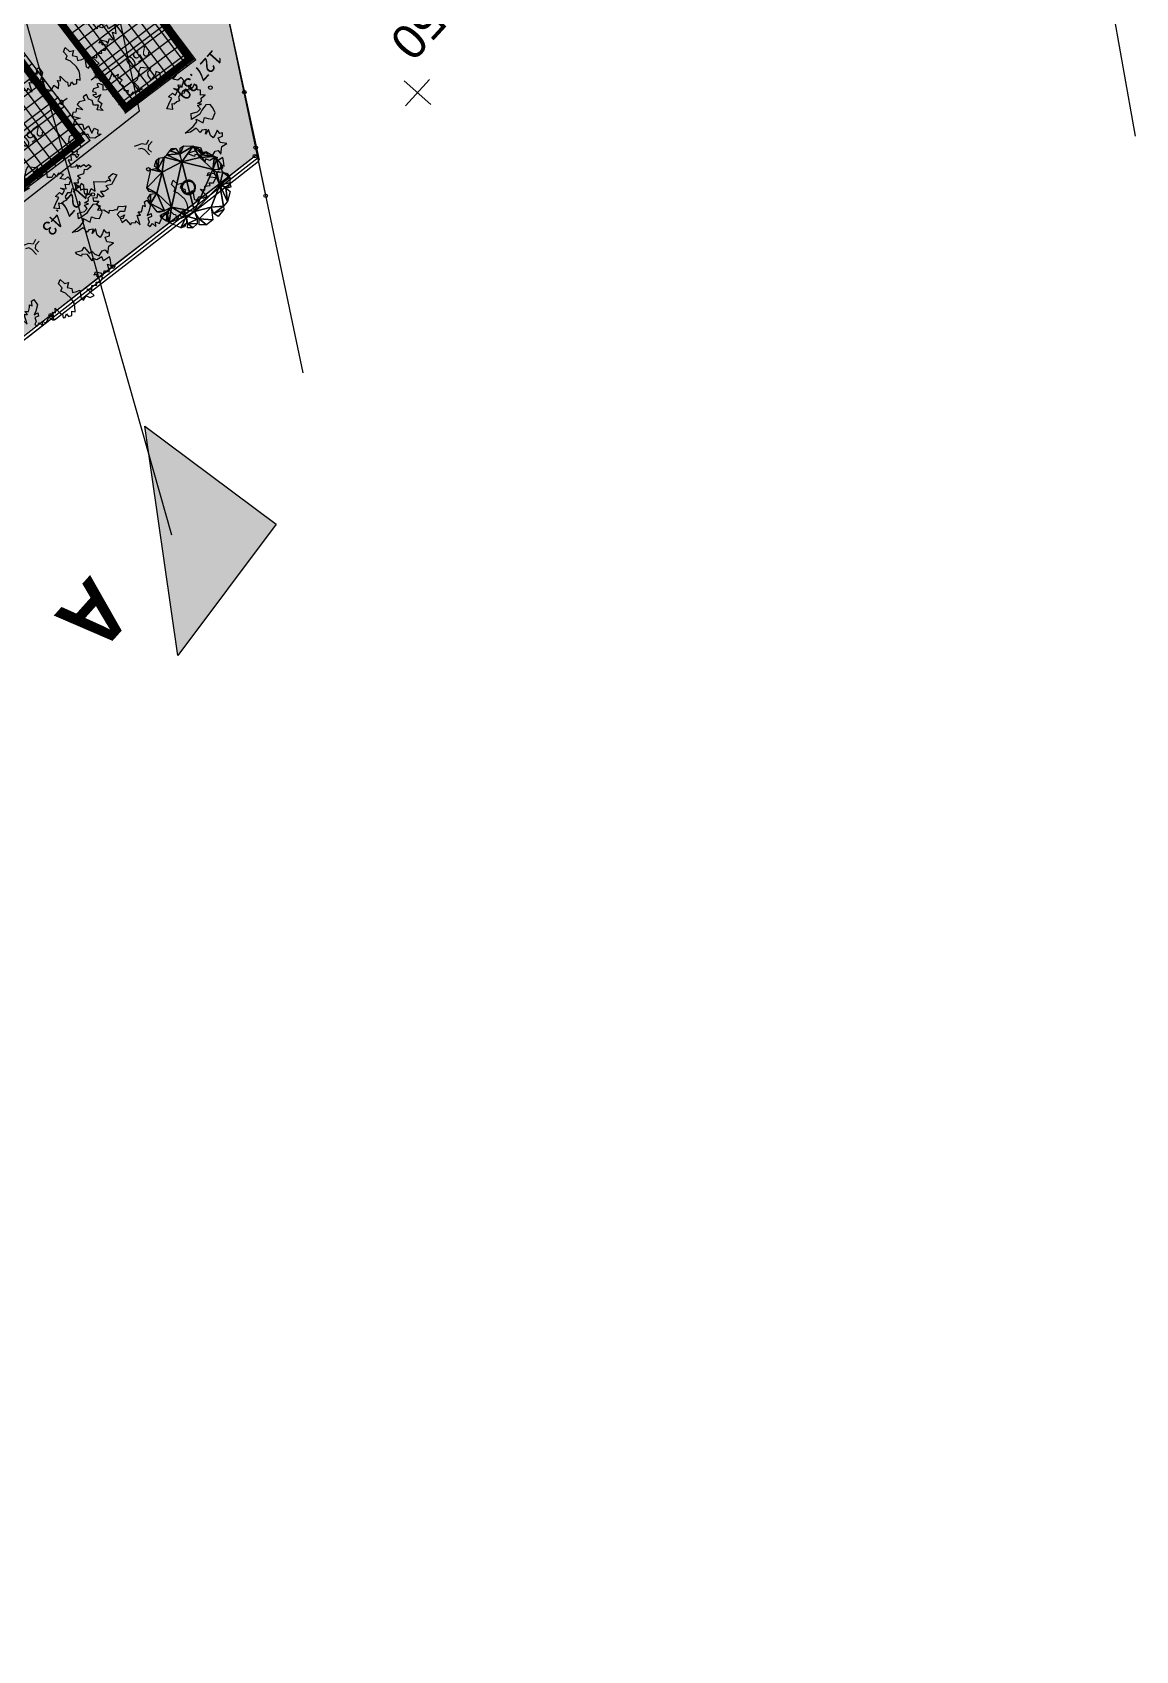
# Model space of a CAD drawing. Header units: metres. Extents: x -2858 to 512, y -1995 to 1252.
# Drawn here: x -404.06 to -373.04, y -211.52 to -165.99 of the extents above; entities that cross this region are included whole.
import ezdxf
from ezdxf.enums import TextEntityAlignment as Align
from ezdxf.lldxf.tags import DXFTag

# ---------------------------------------------------------------- set-up
doc = ezdxf.new("R2010")
doc.units = ezdxf.units.M
doc.header["$PDMODE"] = 33
doc.header["$PDSIZE"] = 0.1
doc.layers.add('03-HCH-15x40-10cm', color=7, linetype='Continuous', lineweight=0, true_color=0xb196e4)
for name, color, linetype in [('Calque commun', 7, 'Continuous'), ('Calque100', 7, 'Continuous'), ('Calque11', 7, 'Continuous'), ('Calque14', 7, 'Continuous'), ('Calque15', 7, 'Continuous'), ('Calque17', 7, 'Continuous'), ('Calque19', 7, 'Continuous'), ('Calque27', 7, 'Continuous'), ('Calque3', 7, 'Continuous'), ('Textes', 7, 'Continuous')]:
    doc.layers.add(name, color=color, linetype=linetype)
doc.styles.add('Arial12', font='arial.ttf', dxfattribs={"width": 0.9, "height": 0.41584})
doc.styles.add('Arial18', font='arial.ttf', dxfattribs={"height": 0.309252})
doc.styles.add('Arial23', font='arial.ttf', dxfattribs={"height": 0.589851})
doc.styles.add('Century Gothic4', font='GOTHICB.TTF', dxfattribs={"height": 1.706266})
tags = doc.linetypes.add('DASHDOT2', pattern=[0.5, 0.25, -0.125, 0, -0.125]).pattern_tags.tags
tags[10:11] = [DXFTag(74, 4), DXFTag(75, 0), DXFTag(340, '0'), DXFTag(46, 1.0), DXFTag(50, 0.0), DXFTag(44, 0.0), DXFTag(45, 0.0)]
tags[8:9] = [DXFTag(74, 4), DXFTag(75, 0), DXFTag(340, '0'), DXFTag(46, 1.0), DXFTag(50, 0.0), DXFTag(44, 0.0), DXFTag(45, 0.0)]
tags[6:7] = [DXFTag(74, 4), DXFTag(75, 0), DXFTag(340, '0'), DXFTag(46, 1.0), DXFTag(50, 0.0), DXFTag(44, 0.0), DXFTag(45, 0.0)]
tags[4:5] = [DXFTag(74, 4), DXFTag(75, 0), DXFTag(340, '0'), DXFTag(46, 1.0), DXFTag(50, 0.0), DXFTag(44, 0.0), DXFTag(45, 0.0)]
tags = doc.linetypes.add('DOT2', pattern=[0.125, 0, -0.125]).pattern_tags.tags
tags[6:7] = [DXFTag(74, 4), DXFTag(75, 0), DXFTag(340, '0'), DXFTag(46, 1.0), DXFTag(50, 0.0), DXFTag(44, 0.0), DXFTag(45, 0.0)]
tags[4:5] = [DXFTag(74, 4), DXFTag(75, 0), DXFTag(340, '0'), DXFTag(46, 1.0), DXFTag(50, 0.0), DXFTag(44, 0.0), DXFTag(45, 0.0)]
tags = doc.linetypes.add('HIDDEN', pattern=[0.375, 0.25, -0.125]).pattern_tags.tags
tags[6:7] = [DXFTag(74, 4), DXFTag(75, 0), DXFTag(340, '0'), DXFTag(46, 1.0), DXFTag(50, 0.0), DXFTag(44, 0.0), DXFTag(45, 0.0)]
tags[4:5] = [DXFTag(74, 4), DXFTag(75, 0), DXFTag(340, '0'), DXFTag(46, 1.0), DXFTag(50, 0.0), DXFTag(44, 0.0), DXFTag(45, 0.0)]
tags = doc.linetypes.add('HIDDENX2', pattern=[0.75, 0.5, -0.25]).pattern_tags.tags
tags[6:7] = [DXFTag(74, 4), DXFTag(75, 0), DXFTag(340, '0'), DXFTag(46, 1.0), DXFTag(50, 0.0), DXFTag(44, 0.0), DXFTag(45, 0.0)]
tags[4:5] = [DXFTag(74, 4), DXFTag(75, 0), DXFTag(340, '0'), DXFTag(46, 1.0), DXFTag(50, 0.0), DXFTag(44, 0.0), DXFTag(45, 0.0)]

# ---------------------------------------------------------------- blocks, each defined once
blk = doc.blocks.new('PointTopo_SPE')
at = {"layer": 'Calque commun', "color": 1, "linetype": 'ByBlock', "lineweight": -2}
blk.add_point((0, 0), dxfattribs=at)
blk = doc.blocks.new('Block158')
at = {"layer": 'Calque19', "color": 34, "linetype": 'Continuous', "lineweight": 9, "true_color": 0x994c00, "flags": 128}
for points in [[(-0.28, 0), (-0.28, 0, 1), (0.28, 0), (0.28, 0, 1), (-0.28, 0), (-0.28, 0)], [(0.25, 0), (0.25, 0, -1), (-0.25, 0), (-0.25, 0, -1), (0.25, 0), (0.25, 0)]]:
    blk.add_lwpolyline(points, format="xyb", dxfattribs=at)
blk = doc.blocks.new('SPE30')
at = {"layer": 'Calque19', "color": 102, "linetype": 'Continuous', "lineweight": 9}
blk.add_polyline3d([(0.834, 1.209, 0), (0.834, 1.209, 0), (0.834, 1.209, 0)], dxfattribs=at)
blk.add_polyline3d([(0.834, 1.209, 0), (0.834, 1.209, 0), (0.834, 1.209, 0)], dxfattribs=at)
at = {"layer": 'Calque19', "color": 34, "linetype": 'Continuous', "lineweight": 9}
for radius in [0.28, 0.25]:
    blk.add_arc((0, 0), radius, 0, 359.99941, dxfattribs=at)
at = {"layer": 'Calque19', "color": 34, "linetype": 'ByBlock', "lineweight": -2, "true_color": 0x994c00}
blk.add_blockref('Block158', (0, 0), dxfattribs=at)
at = {"layer": 'Calque19', "color": 102, "linetype": 'Continuous', "lineweight": 9}
mesh = blk.add_polyface(dxfattribs=at)
corners = [(0.237, -1.167), (1.017, 0.013), (0.987, -0.774), (1.537, 0.249), (1.277, 0.013), (1.522, 0.359), (-0.894, 0.847), (-0.956, 1.099), (-0.604, 1.508), (-1.582, -0.05), (-1.292, -0.459), (-1.506, -0.396), (0.62, 1.492), (0.635, 1.13), (0.314, 1.555), (1.308, -0.082), (1.507, -0.208), (1.522, -0.27), (-0.023, 1.177), (-0.359, 1.508), (0.1, 1.413), (0.696, 1.083), (1.063, 0.926), (0.895, 0.69), (-1.399, -0.507), (-1.414, -0.569), (-1.307, -0.491), (-1.323, -0.931), (1.094, -1.199), (0.467, -1.561), (-0.283, 1.602), (-0.573, -0.853), (-1.17, -0.444), (-1.154, 0.249), (0.543, 0.8), (0.054, -1.64), (0.253, -1.372), (0.268, -1.545), (-0.252, -1.498), (-1.185, 0.406), (-0.39, -1.482), (-0.573, -1.498), (-0.696, -1.498), (-0.803, -1.388), (1.094, 0.878), (1.384, 0.831), (1.461, -0.68), (0.069, 1.618), (-1.307, 0.422), (-1.567, 0.092), (1.598, 0.013), (1.568, -0.082), (1.491, -0.082), (1.14, -1.042), (-1.628, 0.044), (1.247, 0.91), (-1.017, 1.162), (-1.215, 1.083), (0.834, 1.209), (1.063, 1.177), (-0.757, -1.12), (-1.078, -1.23), (-1.338, 0.611), (-1.445, 0.485), (-1.521, 0.406), (-1.414, 0.768), (-1.368, 0.941), (1.201, 1.02), (0.803, 1.288), (-0.971, 1.319), (-0.741, -1.136), (-0.084, -1.624), (-1.475, -0.695), (1.369, -0.9), (1.185, -0.931), (-1.108, 1.225), (-0.925, -1.262), (0.314, -1.451)]
mesh.append_faces([[corners[k] for k in face] for face in [(35, 36, 37), (20, 30, 47), (56, 57, 75), (0, 29, 77)]], dxfattribs={"vtx0": -1, "color": 102})
mesh.append_faces([[corners[k] for k in face] for face in [(3, 4, 5), (9, 10, 11), (12, 13, 14), (18, 19, 20), (15, 2, 1), (40, 31, 38), (50, 4, 3), (62, 6, 39), (32, 27, 26)]], dxfattribs={"vtx0": -1, "vtx1": -1, "color": 102})
mesh.append_faces([[corners[k] for k in face] for face in [(0, 1, 2), (1, 23, 5), (31, 27, 32), (31, 33, 34), (0, 38, 31), (15, 46, 2), (31, 34, 1), (31, 32, 33), (9, 49, 33), (9, 33, 32), (33, 6, 34), (62, 66, 6), (18, 6, 19), (1, 34, 23), (0, 2, 28), (0, 31, 1), (34, 6, 18)]], dxfattribs={"vtx0": -1, "vtx1": -1, "vtx2": -1, "color": 102})
mesh.append_faces([[corners[k] for k in face] for face in [(21, 22, 23), (0, 28, 29), (20, 19, 30), (22, 58, 59), (60, 61, 27), (50, 52, 4), (15, 17, 46), (23, 45, 5), (6, 66, 57), (48, 49, 64), (46, 74, 2), (9, 32, 10), (70, 40, 41)]], dxfattribs={"vtx0": -1, "vtx2": -1, "color": 102})
mesh.append_faces([[corners[k] for k in face] for face in [(63, 48, 64), (67, 22, 59), (72, 25, 27)]], dxfattribs={"vtx1": -1, "color": 102})
mesh.append_faces([[corners[k] for k in face] for face in [(6, 7, 8), (25, 26, 27), (33, 39, 6), (23, 44, 45), (48, 33, 49), (18, 14, 13), (56, 6, 57), (34, 21, 23), (13, 34, 18), (4, 1, 5), (0, 36, 38), (70, 31, 40), (71, 38, 36), (43, 70, 41), (31, 60, 27), (21, 58, 22), (35, 71, 36), (8, 19, 6)]], dxfattribs={"vtx1": -1, "vtx2": -1, "color": 102})
mesh.append_faces([[corners[k] for k in face] for face in [(15, 16, 17), (10, 24, 11), (41, 42, 43), (50, 51, 52), (2, 53, 28), (9, 54, 49), (44, 55, 45), (62, 65, 66), (12, 68, 13), (7, 69, 8), (46, 73, 74), (60, 76, 61)]], dxfattribs={"vtx2": -1, "color": 102})
blk = doc.blocks.new('SPE31')
at = {"layer": 'Calque commun', "color": 0, "linetype": 'ByBlock', "lineweight": -2, "xscale": 0.7200000286102295, "yscale": 0.7200000286102295, "zscale": 0.7200000286102295}
blk.add_blockref('SPE30', (0, 0), dxfattribs=at)
blk = doc.blocks.new('geometrebondepartleger')
at = {"layer": 'Calque commun', "color": 3, "linetype": 'HIDDEN', "lineweight": 18}
for p, q in [((110.601, 151.517), (88.988, 121.997)), ((142.028, 145.898), (110.601, 151.517))]:
    blk.add_line(p, q, dxfattribs=at)
at = {"layer": 'Calque commun', "color": 10, "linetype": 'DASHDOT2', "lineweight": 18, "flags": 128}
blk.add_lwpolyline([(45.287, 98.087), (42.936, 93.876), (22.492, 69.355), (46.896, 54.821), (60.022, 76.482), (130.155, 64.253), (145.314, 148.376), (109.348, 154.881), (91.263, 130.116), (87.378, 124.832), (86.331, 123.279), (83.811, 118.812), (74.918, 102.586), (72.616, 98.359), (63.065, 85.914), (45.158, 97.961)], close=True, dxfattribs=at)
at = {"layer": 'Calque11', "color": 7, "linetype": 'Continuous', "lineweight": 9}
for points in [[(45.187, 97.961, 79), (63.056, 85.938, 79), (64.74, 88.134, 79), (67.69, 91.978, 79), (72.616, 98.359, 79), (74.918, 102.586, 79), (75.012, 102.533, 79), (75.159, 102.794, 79), (75.089, 102.834, 79), (77.131, 106.649, 79), (83.825, 118.832, 79), (86.301, 123.279, 79), (91.141, 129.922, 79), (101.673, 144.35, 79), (104.604, 148.394, 79), (113.024, 159.86, 79)], [(109.303, 154.801, 79), (116.543, 153.491, 79), (137.209, 149.805, 79), (145.314, 148.376, 79), (151.456, 147.233, 79), (157.568, 146.073, 79), (174.591, 142.849, 79), (158.195, 145.801, 79), (170.264, 143.668, 79), (176.772, 142.544, 79), (161.47, 145.252, 79), (170.264, 143.668, 79)]]:
    blk.add_polyline3d(points, dxfattribs=at)
at = {"layer": 'Calque17', "color": 1, "linetype": 'Continuous', "lineweight": 9}
for p, q in [((116.543, 153.491, 79), (116.575, 153.668, 79)), ((117.468, 153.418, 79), (116.559, 153.579, 79))]:
    blk.add_line(p, q, dxfattribs=at)
for points in [[(109.303, 154.801, 79), (111.896, 154.338, 79), (114.36, 153.883, 79), (116.543, 153.491, 79)], [(109.423, 154.963, 79), (111.928, 154.516, 79), (114.393, 154.06, 79), (116.575, 153.668, 79)]]:
    blk.add_polyline3d(points, dxfattribs=at)
at = {"layer": 'Calque27', "color": 1, "linetype": 'Continuous', "lineweight": 9}
for p, q in [((105, 156.5, 79), (105, 157.5, 79)), ((104.5, 157, 79), (105.5, 157, 79))]:
    blk.add_line(p, q, dxfattribs=at)
at = {"layer": 'Calque3', "color": 18, "linetype": 'Continuous', "lineweight": 9, "true_color": 0x000000}
for points in [[(109.166, 154.658, 79), (109.989, 155.77, 79), (109.207, 154.628, 79), (110.03, 155.741, 79)], [(108.215, 153.376, 79), (109.166, 154.658, 79), (108.255, 153.347, 79), (109.207, 154.628, 79)], [(106.386, 150.841, 79), (108.215, 153.376, 79), (106.427, 150.812, 79), (108.255, 153.347, 79)]]:
    blk.add_trace(points, dxfattribs=at)
at = {"layer": 'Calque14', "color": 0, "linetype": 'ByBlock', "lineweight": -2}
for p in [(110.009, 155.755, 79), (109.382, 154.787, 79), (109.186, 154.643, 79), (111.896, 154.338, 79), (114.36, 153.883, 79), (116.543, 153.491, 206.688), (108.235, 153.362, 79), (108.78, 152.568, 206.386), (111.655, 152.801, 206.44), (113.225, 152.108, 206.434)]:
    blk.add_blockref('PointTopo_SPE', p, dxfattribs=at)
at = {"layer": 'Calque19', "color": 0, "linetype": 'ByBlock', "lineweight": -2}
blk.add_blockref('SPE31', (111.282, 153.98, 79), dxfattribs=at)
at = {"layer": 'Calque15', "color": 1, "linetype": 'ByBlock', "lineweight": -2, "style": 'Arial12', "width": 0.9}
for s, p in [('127.39', (107.927, 152.309, 206.386)), ('127.43', (113.285, 152.048, 206.434))]:
    blk.add_text(s, height=0.4158, dxfattribs=at).set_placement(p, align=Align.TOP_LEFT)
blk = doc.blocks.new('arb5')
at = {"layer": 'Calque commun', "color": 0, "linetype": 'ByBlock', "lineweight": -2}
for p, q in [((0.272, 1.082), (0.259, 1.061)), ((0.298, 1.112), (0.272, 1.082)), ((0.308, 1.085), (0.298, 1.112)), ((0.339, 1.132), (0.308, 1.085)), ((0.354, 1.119), (0.339, 1.132)), ((0.358, 1.101), (0.354, 1.119)), ((0.393, 1.117), (0.358, 1.101)), ((0.391, 1.092), (0.393, 1.117)), ((0.411, 1.059), (0.391, 1.092)), ((0.443, 1.136), (0.404, 1.124)), ((0.404, 1.124), (0.429, 1.092)), ((0.429, 1.092), (0.416, 1.077)), ((0.416, 1.077), (0.435, 1.068)), ((0.464, 1.113), (0.443, 1.136)), ((0.475, 1.132), (0.464, 1.113)), ((0.504, 1.106), (0.475, 1.132)), ((0.526, 1.127), (0.504, 1.106)), ((0.545, 1.096), (0.526, 1.127)), ((0.547, 1.169), (0.545, 1.096)), ((0.577, 1.157), (0.547, 1.169)), ((0.587, 1.128), (0.577, 1.157)), ((0.624, 1.134), (0.587, 1.128)), ((0.588, 1.064), (0.628, 1.114)), ((0.628, 1.114), (0.624, 1.134)), ((0.688, 1.099), (0.676, 1.063)), ((0.701, 1.118), (0.688, 1.099)), ((0.73, 1.148), (0.701, 1.118)), ((0.743, 1.126), (0.73, 1.148)), ((0.766, 1.146), (0.743, 1.126)), ((0.789, 1.134), (0.766, 1.146)), ((0.784, 1.11), (0.789, 1.134)), ((0.81, 1.121), (0.784, 1.11)), ((0.805, 1.089), (0.822, 1.113)), ((0.811, 1.076), (0.805, 1.089)), ((0.822, 1.113), (0.81, 1.121)), ((0.81, 1.02), (0.811, 1.076)), ((0.163, 1.013), (0.191, 0.972)), ((0.204, 1.002), (0.163, 1.013)), ((0.191, 0.972), (0.174, 0.939)), ((0.25, 1.035), (0.204, 1.002)), ((0.244, 1.001), (0.25, 1.035)), ((0.263, 0.989), (0.244, 1.001)), ((0.259, 1.061), (0.31, 1.047)), ((0.305, 0.998), (0.263, 0.989)), ((0.31, 1.047), (0.298, 1.019)), ((0.298, 1.019), (0.339, 1.006)), ((0.318, 0.968), (0.305, 0.998)), ((0.317, 0.935), (0.318, 0.968)), ((0.339, 1.006), (0.351, 0.974)), ((0.351, 0.974), (0.368, 0.985)), ((0.368, 0.985), (0.357, 0.929)), ((0.435, 1.068), (0.411, 1.059)), ((0.611, 1.055), (0.588, 1.064)), ((0.603, 0.966), (0.637, 0.982)), ((0.629, 0.948), (0.603, 0.966)), ((0.639, 1.036), (0.611, 1.055)), ((0.619, 1.013), (0.639, 1.036)), ((0.637, 0.982), (0.619, 1.013)), ((0.664, 0.956), (0.661, 0.917)), ((0.687, 0.966), (0.664, 0.956)), ((0.676, 1.063), (0.675, 1.001)), ((0.675, 1.001), (0.687, 0.966)), ((0.832, 1.046), (0.81, 1.02)), ((0.845, 1.026), (0.832, 1.046)), ((0.857, 1.049), (0.845, 1.026)), ((0.883, 1.072), (0.857, 1.049)), ((0.89, 1.031), (0.883, 1.072)), ((0.933, 1.045), (0.89, 1.031)), ((0.92, 0.95), (0.935, 0.969)), ((0.944, 1.017), (0.933, 1.045)), ((0.935, 0.969), (0.961, 0.956)), ((0.968, 1.041), (0.944, 1.017)), ((0.961, 0.956), (0.975, 0.983)), ((0.967, 1.008), (0.968, 1.041)), ((0.996, 1.012), (0.967, 1.008)), ((0.975, 0.983), (0.998, 0.989)), ((0.998, 0.989), (0.996, 1.012)), ((0.145, 0.954), (0.126, 0.937)), ((0.126, 0.937), (0.144, 0.926)), ((0.144, 0.926), (0.139, 0.894)), ((0.139, 0.894), (0.168, 0.905)), ((0.174, 0.939), (0.145, 0.954)), ((0.168, 0.905), (0.2, 0.912)), ((0.202, 0.885), (0.178, 0.844)), ((0.178, 0.844), (0.218, 0.85)), ((0.218, 0.85), (0.188, 0.834)), ((0.2, 0.912), (0.202, 0.885)), ((0.341, 0.935), (0.317, 0.935)), ((0.332, 0.873), (0.341, 0.935)), ((0.361, 0.878), (0.332, 0.873)), ((0.357, 0.929), (0.382, 0.895)), ((0.403, 0.852), (0.361, 0.878)), ((0.382, 0.895), (0.395, 0.903)), ((0.395, 0.903), (0.407, 0.869)), ((0.407, 0.869), (0.403, 0.852)), ((0.629, 0.904), (0.629, 0.948)), ((0.661, 0.917), (0.629, 0.904)), ((0.869, 0.861), (0.878, 0.907)), ((0.889, 0.857), (0.869, 0.861)), ((0.878, 0.907), (0.921, 0.929)), ((0.911, 0.885), (0.889, 0.857)), ((0.918, 0.865), (0.911, 0.885)), ((0.934, 0.877), (0.918, 0.865)), ((0.95, 0.94), (0.92, 0.95)), ((0.921, 0.929), (0.95, 0.94)), ((0.959, 0.891), (0.934, 0.877)), ((0.977, 0.872), (0.959, 0.891)), ((0.982, 0.902), (0.977, 0.872)), ((0.998, 0.883), (0.982, 0.902)), ((1.035, 0.948), (0.998, 0.883)), ((1.036, 0.904), (1.035, 0.948)), ((1.049, 0.914), (1.036, 0.904)), ((1.066, 0.892), (1.049, 0.914)), ((1.084, 0.895), (1.066, 0.892)), ((1.08, 0.844), (1.084, 0.895)), ((1.114, 0.838), (1.08, 0.844)), ((1.102, 0.809), (1.114, 0.838)), ((0.038, 0.761), (0.034, 0.729)), ((0.034, 0.729), (0.058, 0.707)), ((0.053, 0.797), (0.038, 0.761)), ((0.101, 0.814), (0.053, 0.797)), ((0.12, 0.789), (0.101, 0.814)), ((0.106, 0.712), (0.138, 0.72)), ((0.132, 0.763), (0.12, 0.789)), ((0.168, 0.781), (0.132, 0.763)), ((0.138, 0.72), (0.18, 0.71)), ((0.183, 0.725), (0.168, 0.781)), ((0.193, 0.743), (0.183, 0.725)), ((0.188, 0.834), (0.215, 0.813)), ((0.238, 0.747), (0.193, 0.743)), ((0.215, 0.813), (0.236, 0.815)), ((0.236, 0.815), (0.233, 0.771)), ((0.233, 0.771), (0.281, 0.76)), ((0.314, 0.736), (0.238, 0.747)), ((0.281, 0.76), (0.314, 0.736)), ((1.004, 0.776), (1.043, 0.797)), ((1.025, 0.762), (1.004, 0.776)), ((1.043, 0.737), (1.025, 0.762)), ((1.043, 0.797), (1.065, 0.772)), ((1.069, 0.749), (1.043, 0.737)), ((1.06, 0.813), (1.091, 0.823)), ((1.097, 0.801), (1.06, 0.813)), ((1.065, 0.772), (1.094, 0.772)), ((1.077, 0.738), (1.069, 0.749)), ((1.096, 0.728), (1.077, 0.738)), ((1.091, 0.823), (1.102, 0.809)), ((1.094, 0.772), (1.097, 0.801)), ((1.11, 0.709), (1.096, 0.728)), ((1.129, 0.721), (1.11, 0.709)), ((1.136, 0.677), (1.129, 0.721)), ((0.031, 0.631), (0.003, 0.605)), ((0.003, 0.605), (0.019, 0.585)), ((0.006, 0.652), (0.031, 0.631)), ((0.044, 0.649), (0.006, 0.652)), ((0.058, 0.666), (0.044, 0.649)), ((0.058, 0.707), (0.106, 0.712)), ((0.091, 0.654), (0.058, 0.666)), ((0.075, 0.681), (0.091, 0.654)), ((0.103, 0.665), (0.075, 0.681)), ((0.107, 0.698), (0.103, 0.665)), ((0.137, 0.697), (0.107, 0.698)), ((0.178, 0.67), (0.137, 0.697)), ((0.208, 0.701), (0.178, 0.67)), ((0.18, 0.71), (0.208, 0.701)), ((0.56, 0.599), (0.524, 0.598)), ((0.584, 0.618), (0.56, 0.599)), ((0.585, 0.649), (0.584, 0.618)), ((0.61, 0.65), (0.606, 0.601)), ((0.606, 0.601), (0.613, 0.577)), ((1.053, 0.566), (1.061, 0.607)), ((1.061, 0.607), (1.08, 0.6)), ((1.08, 0.6), (1.08, 0.562)), ((1.113, 0.605), (1.146, 0.608)), ((1.14, 0.576), (1.113, 0.605)), ((1.132, 0.636), (1.169, 0.642)), ((1.146, 0.608), (1.132, 0.636)), ((1.169, 0.642), (1.136, 0.677)), ((0.019, 0.585), (0, 0.565)), ((0, 0.565), (0.003, 0.54)), ((0.003, 0.54), (0.036, 0.55)), ((0.067, 0.481), (0.035, 0.466)), ((0.036, 0.55), (0.038, 0.515)), ((0.038, 0.515), (0.062, 0.541)), ((0.062, 0.541), (0.076, 0.516)), ((0.085, 0.457), (0.067, 0.481)), ((0.076, 0.516), (0.103, 0.531)), ((0.105, 0.485), (0.085, 0.457)), ((0.103, 0.531), (0.121, 0.512)), ((0.13, 0.45), (0.105, 0.485)), ((0.121, 0.512), (0.152, 0.519)), ((0.154, 0.494), (0.121, 0.483)), ((0.121, 0.483), (0.13, 0.45)), ((0.152, 0.519), (0.165, 0.544)), ((0.16, 0.467), (0.154, 0.494)), ((0.165, 0.544), (0.185, 0.535)), ((0.185, 0.535), (0.211, 0.532)), ((0.219, 0.496), (0.19, 0.489)), ((0.19, 0.489), (0.199, 0.465)), ((0.211, 0.532), (0.221, 0.516)), ((0.272, 0.515), (0.219, 0.496)), ((0.221, 0.516), (0.248, 0.549)), ((0.248, 0.549), (0.272, 0.515)), ((0.534, 0.571), (0.571, 0.581)), ((0.571, 0.581), (0.59, 0.552)), ((0.59, 0.552), (0.614, 0.54)), ((0.613, 0.577), (0.634, 0.563)), ((0.614, 0.54), (0.641, 0.526)), ((0.882, 0.572), (0.961, 0.591)), ((0.894, 0.545), (0.882, 0.572)), ((0.934, 0.538), (0.894, 0.545)), ((0.943, 0.569), (0.934, 0.538)), ((0.956, 0.55), (0.943, 0.569)), ((0.977, 0.545), (0.956, 0.55)), ((0.961, 0.591), (0.997, 0.567)), ((1.031, 0.481), (0.977, 0.545)), ((0.997, 0.567), (0.998, 0.596)), ((0.998, 0.596), (1.033, 0.587)), ((1.078, 0.535), (1.031, 0.481)), ((1.033, 0.587), (1.053, 0.566)), ((1.083, 0.501), (1.078, 0.535)), ((1.08, 0.562), (1.107, 0.579)), ((1.114, 0.513), (1.083, 0.501)), ((1.107, 0.579), (1.127, 0.556)), ((1.148, 0.511), (1.114, 0.513)), ((1.122, 0.461), (1.145, 0.49)), ((1.127, 0.556), (1.14, 0.576)), ((1.132, 0.502), (1.148, 0.511)), ((1.145, 0.49), (1.132, 0.502)), ((0.035, 0.466), (0.032, 0.436)), ((0.032, 0.436), (0.062, 0.431)), ((0.081, 0.4), (0.041, 0.398)), ((0.041, 0.398), (0.058, 0.365)), ((0.058, 0.365), (0.088, 0.371)), ((0.062, 0.431), (0.081, 0.4)), ((0.088, 0.371), (0.082, 0.342)), ((0.199, 0.465), (0.16, 0.467)), ((0.964, 0.391), (1.004, 0.384)), ((0.966, 0.368), (0.964, 0.391)), ((0.989, 0.363), (0.966, 0.368)), ((0.989, 0.341), (0.989, 0.363)), ((1.004, 0.384), (1.015, 0.367)), ((1.015, 0.367), (1.043, 0.386)), ((1.043, 0.386), (1.082, 0.362)), ((1.08, 0.392), (1.101, 0.382)), ((1.082, 0.362), (1.08, 0.392)), ((1.101, 0.382), (1.12, 0.404)), ((1.12, 0.404), (1.14, 0.38)), ((1.146, 0.45), (1.122, 0.461)), ((1.129, 0.433), (1.146, 0.45)), ((1.14, 0.38), (1.129, 0.433)), ((0.082, 0.342), (0.114, 0.351)), ((0.136, 0.328), (0.112, 0.298)), ((0.112, 0.298), (0.125, 0.268)), ((0.114, 0.351), (0.136, 0.328)), ((0.125, 0.268), (0.144, 0.283)), ((0.144, 0.283), (0.17, 0.283)), ((0.185, 0.249), (0.166, 0.228)), ((0.17, 0.283), (0.194, 0.286)), ((0.194, 0.286), (0.185, 0.249)), ((0.285, 0.283), (0.338, 0.266)), ((0.315, 0.256), (0.285, 0.283)), ((0.292, 0.207), (0.295, 0.254)), ((0.295, 0.254), (0.315, 0.256)), ((0.338, 0.266), (0.352, 0.248)), ((0.352, 0.248), (0.38, 0.25)), ((0.38, 0.25), (0.388, 0.228)), ((0.732, 0.245), (0.755, 0.263)), ((0.74, 0.217), (0.732, 0.245)), ((0.737, 0.285), (0.792, 0.27)), ((0.755, 0.263), (0.737, 0.285)), ((0.792, 0.27), (0.815, 0.241)), ((0.815, 0.241), (0.805, 0.216)), ((0.949, 0.237), (0.968, 0.251)), ((0.961, 0.264), (0.987, 0.271)), ((0.968, 0.251), (0.961, 0.264)), ((0.987, 0.271), (0.98, 0.245)), ((0.98, 0.245), (1.004, 0.221)), ((1.02, 0.334), (0.989, 0.341)), ((1.004, 0.221), (1.03, 0.254)), ((1.018, 0.317), (1.02, 0.334)), ((1.042, 0.329), (1.018, 0.317)), ((1.024, 0.303), (1.042, 0.329)), ((1.04, 0.309), (1.024, 0.303)), ((1.03, 0.254), (1.041, 0.233)), ((1.068, 0.285), (1.04, 0.309)), ((1.041, 0.233), (1.056, 0.266)), ((1.056, 0.266), (1.068, 0.285)), ((0.134, 0.228), (0.179, 0.166)), ((0.166, 0.228), (0.134, 0.228)), ((0.179, 0.166), (0.206, 0.174)), ((0.206, 0.174), (0.237, 0.194)), ((0.237, 0.194), (0.263, 0.209)), ((0.263, 0.209), (0.292, 0.207)), ((0.373, 0.131), (0.34, 0.128)), ((0.34, 0.128), (0.344, 0.091)), ((0.388, 0.228), (0.366, 0.215)), ((0.366, 0.215), (0.385, 0.195)), ((0.385, 0.195), (0.366, 0.168)), ((0.366, 0.168), (0.373, 0.131)), ((0.568, 0.136), (0.599, 0.146)), ((0.572, 0.098), (0.568, 0.136)), ((0.625, 0.142), (0.593, 0.126)), ((0.593, 0.126), (0.618, 0.097)), ((0.599, 0.177), (0.625, 0.142)), ((0.599, 0.146), (0.599, 0.177)), ((0.778, 0.229), (0.74, 0.217)), ((0.755, 0.174), (0.778, 0.229)), ((0.797, 0.168), (0.755, 0.174)), ((0.777, 0.133), (0.797, 0.168)), ((0.822, 0.083), (0.777, 0.133)), ((0.805, 0.216), (0.826, 0.191)), ((0.826, 0.191), (0.807, 0.184)), ((0.807, 0.184), (0.854, 0.183)), ((0.854, 0.183), (0.838, 0.153)), ((0.838, 0.153), (0.859, 0.147)), ((0.859, 0.147), (0.86, 0.114)), ((0.86, 0.114), (0.887, 0.134)), ((0.887, 0.134), (0.91, 0.122)), ((0.91, 0.122), (0.942, 0.146)), ((0.93, 0.186), (0.954, 0.162)), ((0.942, 0.146), (0.93, 0.186)), ((0.971, 0.226), (0.949, 0.237)), ((0.954, 0.162), (0.977, 0.19)), ((0.977, 0.19), (0.971, 0.226)), ((0.344, 0.091), (0.327, 0.08)), ((0.327, 0.08), (0.36, 0.072)), ((0.36, 0.072), (0.349, 0.038)), ((0.349, 0.038), (0.388, 0.052)), ((0.388, 0.052), (0.424, 0.06)), ((0.42, 0.084), (0.447, 0.101)), ((0.424, 0.06), (0.42, 0.084)), ((0.447, 0.101), (0.472, 0.089)), ((0.488, 0.076), (0.462, 0.052)), ((0.462, 0.052), (0.474, 0.02)), ((0.472, 0.089), (0.488, 0.076)), ((0.474, 0.02), (0.488, 0.013)), ((0.488, 0.013), (0.497, 0.036)), ((0.497, 0.036), (0.529, 0.016)), ((0.525, 0.085), (0.572, 0.098)), ((0.566, 0.073), (0.525, 0.085)), ((0.529, 0.016), (0.55, 0.024)), ((0.537, 0.044), (0.547, 0.059)), ((0.55, 0.024), (0.537, 0.044)), ((0.547, 0.059), (0.566, 0.043)), ((0.566, 0.043), (0.566, 0.073)), ((0.611, 0.041), (0.596, 0.008)), ((0.596, 0.008), (0.626, 0)), ((0.618, 0.097), (0.599, 0.068)), ((0.599, 0.068), (0.611, 0.041)), ((0.626, 0), (0.636, 0.029)), ((0.636, 0.029), (0.672, 0.005)), ((0.672, 0.005), (0.697, 0.006)), ((0.696, 0.064), (0.721, 0.022)), ((0.697, 0.006), (0.696, 0.064)), ((0.721, 0.022), (0.744, 0.038)), ((0.744, 0.038), (0.762, 0.022)), ((0.756, 0.09), (0.792, 0.068)), ((0.784, 0.038), (0.756, 0.09)), ((0.762, 0.022), (0.784, 0.038)), ((0.792, 0.068), (0.822, 0.083))]:
    blk.add_line(p, q, dxfattribs=at)
blk = doc.blocks.new('hatch23')
at = {"layer": 'Calque commun', "color": 64, "linetype": 'Continuous', "lineweight": 9}
for p, q in [((44.308, 138.935), (46.761, 138.452)), ((44.366, 139.23), (46.819, 138.746)), ((44.25, 138.641), (46.702, 138.157)), ((44.134, 138.052), (46.586, 137.569)), ((44.192, 138.347), (46.644, 137.863)), ((44.076, 137.758), (46.528, 137.274)), ((43.959, 137.169), (46.412, 136.686)), ((44.018, 137.464), (46.47, 136.98)), ((43.843, 136.581), (46.296, 136.097)), ((43.901, 136.875), (46.354, 136.391)), ((43.785, 136.286), (46.238, 135.803)), ((43.669, 135.698), (46.122, 135.214)), ((43.727, 135.992), (46.18, 135.508)), ((43.611, 135.403), (46.064, 134.92)), ((43.495, 134.815), (45.948, 134.331)), ((43.553, 135.109), (46.006, 134.625)), ((43.437, 134.521), (45.89, 134.037))]:
    blk.add_line(p, q, dxfattribs=at)
blk = doc.blocks.new('hatch24')
at = {"layer": 'Calque commun', "color": 64, "linetype": 'Continuous', "lineweight": 9}
for p, q in [((44.366, 139.23), (43.398, 134.324)), ((44.66, 139.172), (43.693, 134.266)), ((44.955, 139.114), (43.987, 134.208)), ((45.249, 139.056), (44.281, 134.15)), ((45.543, 138.998), (44.575, 134.092)), ((45.838, 138.939), (44.87, 134.034)), ((46.132, 138.881), (45.164, 133.976)), ((46.426, 138.823), (45.458, 133.918)), ((46.721, 138.765), (45.753, 133.86))]:
    blk.add_line(p, q, dxfattribs=at)
blk = doc.blocks.new('hatch25')
at = {"layer": 'Calque commun', "color": 64, "linetype": 'Continuous', "lineweight": 9}
for p, q in [((41.855, 139.419), (44.308, 138.935)), ((41.913, 139.714), (44.366, 139.23)), ((41.797, 139.125), (44.25, 138.641)), ((41.681, 138.536), (44.134, 138.052)), ((41.739, 138.831), (44.192, 138.347)), ((41.565, 137.948), (44.018, 137.464)), ((41.623, 138.242), (44.076, 137.758)), ((41.507, 137.653), (43.959, 137.169)), ((41.391, 137.065), (43.843, 136.581)), ((41.449, 137.359), (43.901, 136.875)), ((41.333, 136.77), (43.785, 136.286)), ((41.216, 136.182), (43.669, 135.698)), ((41.274, 136.476), (43.727, 135.992)), ((41.158, 135.887), (43.611, 135.404)), ((41.042, 135.299), (43.495, 134.815)), ((41.1, 135.593), (43.553, 135.109)), ((40.984, 135.004), (43.437, 134.521))]:
    blk.add_line(p, q, dxfattribs=at)
blk = doc.blocks.new('hatch26')
at = {"layer": 'Calque commun', "color": 64, "linetype": 'Continuous', "lineweight": 9}
for p, q in [((41.913, 139.714), (40.945, 134.808)), ((42.207, 139.656), (41.24, 134.75)), ((42.502, 139.597), (41.534, 134.692)), ((42.796, 139.539), (41.828, 134.634)), ((43.09, 139.481), (42.123, 134.576)), ((43.385, 139.423), (42.417, 134.518)), ((43.679, 139.365), (42.711, 134.46)), ((43.973, 139.307), (43.006, 134.402)), ((44.268, 139.249), (43.3, 134.344))]:
    blk.add_line(p, q, dxfattribs=at)
blk = doc.blocks.new('hatch41')
at = {"layer": 'Calque commun', "color": 64, "linetype": 'Continuous', "lineweight": 9}
for p, q in [((38.239, 140.421), (40.692, 139.937)), ((38.123, 139.832), (40.576, 139.348)), ((38.181, 140.127), (40.634, 139.643)), ((38.065, 139.538), (40.518, 139.054)), ((37.949, 138.949), (40.402, 138.465)), ((38.007, 139.244), (40.46, 138.76)), ((37.891, 138.655), (40.344, 138.171)), ((37.775, 138.066), (40.227, 137.583)), ((37.833, 138.361), (40.285, 137.877)), ((37.717, 137.772), (40.169, 137.288)), ((37.6, 137.183), (40.053, 136.7)), ((37.659, 137.478), (40.111, 136.994)), ((37.484, 136.595), (39.937, 136.111)), ((37.542, 136.889), (39.995, 136.405)), ((37.426, 136.3), (39.879, 135.817)), ((37.31, 135.712), (39.763, 135.228)), ((37.368, 136.006), (39.821, 135.522))]:
    blk.add_line(p, q, dxfattribs=at)
blk = doc.blocks.new('hatch42')
at = {"layer": 'Calque commun', "color": 64, "linetype": 'Continuous', "lineweight": 9}
for p, q in [((38.239, 140.421), (37.271, 135.516)), ((38.533, 140.363), (37.566, 135.457)), ((38.828, 140.305), (37.86, 135.399)), ((39.122, 140.247), (38.154, 135.341)), ((39.416, 140.189), (38.449, 135.283)), ((39.711, 140.131), (38.743, 135.225)), ((40.005, 140.073), (39.037, 135.167)), ((40.299, 140.015), (39.332, 135.109)), ((40.594, 139.956), (39.626, 135.051))]:
    blk.add_line(p, q, dxfattribs=at)
blk = doc.blocks.new('_12-2')
at = {"layer": 'Calque commun', "color": 18, "linetype": 'Continuous', "lineweight": 9, "true_color": 0x000000}
blk.add_trace([(-0.35, -0.35), (0, 0), (0.35, -0.35)], dxfattribs=at)
at = {"layer": 'Calque100', "color": 6, "linetype": 'Continuous', "lineweight": 18}
mesh = blk.add_polyface(dxfattribs=at)
corners = [(-0.35, -0.35), (0, 0), (0.35, -0.35)]
mesh.append_faces([[corners[k] for k in face] for face in [(0, 1, 2)]], dxfattribs={"color": 6})
blk = doc.blocks.new('new285')
at = {"layer": 'Calque commun', "color": 1, "linetype": 'Continuous', "lineweight": 9}
blk.add_arc((0, 0), 0.5, 0, 359.9994, dxfattribs=at)
blk = doc.blocks.new('new286')
at = {"layer": 'Calque commun', "color": 1, "linetype": 'Continuous', "lineweight": 9}
blk.add_arc((0, 0), 0.5, 0, 359.9994, dxfattribs=at)
blk = doc.blocks.new('DimLine6676')
at = {"layer": 'Calque commun', "color": 1, "linetype": 'Continuous', "lineweight": 9}
for p, q in [((37.954, 138.979), (38.023, 139.322)), ((37.984, 139.126), (37.788, 139.165)), ((37.984, 139.126), (40.436, 138.642)), ((40.407, 138.495), (40.476, 138.838)), ((40.436, 138.642), (40.633, 138.603))]:
    blk.add_line(p, q, dxfattribs=at)
at = {"layer": 'Calque commun', "color": 1, "linetype": 'Continuous', "lineweight": 9, "xscale": 0.1000000040800835, "yscale": 0.1000000040800835, "zscale": 0.1000000040800835, "rotation": 348.840362631811}
for name, p in [('new285', (37.984, 139.126)), ('new286', (40.436, 138.642))]:
    blk.add_blockref(name, p, dxfattribs=at)
at = {"layer": 'Calque commun', "color": 1, "linetype": 'Continuous', "lineweight": 9, "style": 'Arial18'}
blk.add_text('250', height=0.3093, rotation=348.8404, dxfattribs=at).set_placement((39.212, 138.894), align=Align.BOTTOM_CENTER)
blk = doc.blocks.new('new287')
at = {"layer": 'Calque commun', "color": 1, "linetype": 'Continuous', "lineweight": 9}
blk.add_arc((0, 0), 0.5, 0, 359.9994, dxfattribs=at)
blk = doc.blocks.new('new288')
at = {"layer": 'Calque commun', "color": 1, "linetype": 'Continuous', "lineweight": 9}
blk.add_arc((0, 0), 0.5, 0, 359.9994, dxfattribs=at)
blk = doc.blocks.new('DimLine6692')
at = {"layer": 'Calque commun', "color": 1, "linetype": 'Continuous', "lineweight": 9}
for p, q in [((41.649, 138.401), (41.453, 138.439)), ((41.685, 138.546), (41.6, 138.207)), ((41.649, 138.401), (44.107, 137.916)), ((44.143, 138.061), (44.058, 137.722)), ((44.107, 137.916), (44.303, 137.877))]:
    blk.add_line(p, q, dxfattribs=at)
at = {"layer": 'Calque commun', "color": 1, "linetype": 'Continuous', "lineweight": 9, "xscale": 0.1000000012957329, "yscale": 0.1000000012957329, "zscale": 0.1000000012957329, "rotation": 348.8403927750808}
for name, p in [('new287', (41.649, 138.401)), ('new288', (44.107, 137.916))]:
    blk.add_blockref(name, p, dxfattribs=at)
at = {"layer": 'Calque commun', "color": 1, "linetype": 'Continuous', "lineweight": 9, "style": 'Arial18'}
blk.add_text('250', height=0.3093, rotation=348.8404, dxfattribs=at).set_placement((42.88, 138.168), align=Align.BOTTOM_CENTER)

msp = doc.modelspace()

# ---------------------------------------------------------------- hatches: boundary and pattern name
at = {"layer": 'Calque commun', "linetype": 'Continuous', "lineweight": 9}
msp.add_hatch(color=71, dxfattribs=at).paths.add_polyline_path([(-412.377, -155.572), (-420.444, -161.481), (-418.483, -164.226), (-416.679, -164.981), (-415.046, -165.316), (-414.794, -165.126), (-417.803, -161.133), (-411.813, -156.619), (-408.811, -160.603), (-408.789, -160.586), (-408.782, -160.595), (-408.782, -160.594), (-407.869, -159.86), (-410.878, -155.867), (-410.727, -155.753), (-409.001, -154.452), (-408.893, -154.348), (-408.882, -154.362), (-406.885, -152.858), (-403.94, -156.765), (-403.92, -156.748), (-400.519, -161.306), (-402.469, -162.776), (-399.46, -166.769), (-399.999, -167.175), (-401.43, -168.254), (-404.471, -164.321), (-405.391, -165.032), (-405.43, -165.024), (-405.446, -165.036), (-402.432, -169.032), (-408.421, -173.546), (-411.431, -169.553), (-411.436, -169.555), (-411.439, -169.557), (-414.276, -171.711), (-412.28, -170.207), (-409.27, -174.2), (-411.267, -175.705), (-415.26, -178.714), (-418.269, -174.721), (-418.417, -174.83), (-419.392, -175.567), (-416.39, -179.551), (-422.397, -184.078), (-425.392, -180.104), (-426.362, -180.837), (-423.389, -184.781), (-427.367, -187.811), (-430.35, -183.853), (-430.357, -183.843), (-430.627, -184.015), (-430.65, -184.08), (-430.757, -184.127), (-432.152, -184.771), (-432.152, -184.771), (-430.801, -184.146), (-431.527, -184.446), (-432.188, -184.753), (-428.954, -189.009), (-428.886, -188.969), (-426.721, -191.863), (-399.186, -170.537), (-399.186, -170.537), (-397.745, -169.452), (-404.527, -137.505), (-407.296, -138.346), (-406.532, -141.987), (-407.56, -142.295), (-404.706, -151.357), (-408.965, -152.746), (-408.998, -152.71), (-411.001, -153.341), (-410.711, -154.298)])

# ---------------------------------------------------------------- linework, layer by layer
at = {"layer": '03-HCH-15x40-10cm', "const_width": 0.2, "flags": 128}
msp.add_lwpolyline([(-411.533, -169.545), (-408.408, -173.512), (-402.71, -169.025), (-405.652, -165.074), (-404.417, -164.204), (-401.441, -168.109), (-399.643, -166.738), (-402.625, -162.672), (-400.684, -161.029), (-407.102, -152.79), (-411.009, -155.688), (-407.815, -159.804), (-408.958, -160.786)], dxfattribs=at)
at = {"layer": 'Calque commun', "color": 3, "linetype": 'HIDDENX2', "lineweight": 18}
msp.add_line((-373.035, -168.917), (-404.031, 3.776), dxfattribs=at)
msp.add_line((-373.035, -168.917), (-404.031, 3.776), dxfattribs=at)
at = {"layer": 'Calque commun', "color": 7, "linetype": 'DASHDOT2', "lineweight": 18}
msp.add_line((-427.297, -84.319), (-400.152, -180.126), dxfattribs=at)
at = {"layer": 'Calque commun', "color": 20, "linetype": 'DASHDOT2', "lineweight": 18}
msp.add_line((-399.402, -161.659), (-397.681, -169.585), dxfattribs=at)
at = {"layer": 'Calque commun', "color": 43, "linetype": 'Continuous', "lineweight": 9, "true_color": 0xdbbe82}
for points in [[(-401.456, -168.273), (-399.46, -166.769), (-404.466, -164.28), (-402.469, -162.776)], [(-404.434, -170.539), (-402.438, -169.034), (-407.443, -166.546), (-405.447, -165.041)], [(-404.434, -170.539), (-402.438, -169.034), (-407.443, -166.546), (-405.447, -165.041)]]:
    msp.add_trace(points, dxfattribs=at)

# ---------------------------------------------------------------- block references
at = {"layer": 'Calque commun', "color": 0, "linetype": 'ByBlock', "lineweight": -2, "rotation": 228.1617603435354}
for name, p in [('geometrebondepartleger', (-440.162, 15.263)), ('hatch42', (-478.571, -44.614)), ('hatch41', (-478.571, -44.614)), ('hatch26', (-478.571, -44.614)), ('hatch25', (-478.571, -44.614)), ('hatch24', (-478.571, -44.614)), ('hatch23', (-478.571, -44.614))]:
    msp.add_blockref(name, p, dxfattribs=at)
at = {"layer": 'Calque commun', "color": 64, "linetype": 'DOT2', "lineweight": 18, "xscale": 3.81469721371369, "yscale": 3.814696974833699, "zscale": 3.814697265625, "rotation": 227.4939527206938}
for p in [(-404.062, -162.322), (-401.023, -166.049), (-404.203, -168.848)]:
    msp.add_blockref('arb5', p, dxfattribs=at)
at = {"layer": 'Calque commun', "color": 1, "linetype": 'Continuous', "lineweight": 9, "rotation": 228.1617603435354}
for name in ['DimLine6676', 'DimLine6692']:
    msp.add_blockref(name, (-478.571, -44.614), dxfattribs=at)
at = {"layer": 'Calque commun', "color": 0, "linetype": 'ByBlock', "lineweight": -2, "xscale": 9.313226070691545, "yscale": 9.313226070691545, "zscale": 9.313225746154785, "rotation": 278.1617601106016}
msp.add_blockref('_12-2', (-397.206, -179.831), dxfattribs=at)

# ---------------------------------------------------------------- texts
at = {"layer": 'Calque commun', "color": 5, "linetype": 'ByBlock', "lineweight": -2, "extrusion": (0.011866, 0.012797, 0.999848), "style": 'Century Gothic4', "width": 1}
msp.add_text('A', height=1.706, rotation=228.1574, dxfattribs=at).set_placement((-402.73, -180.775, -8.974), align=Align.BOTTOM_LEFT)
at = {"layer": 'Textes', "color": 5, "linetype": 'ByBlock', "lineweight": -2, "style": 'Arial23'}
msp.add_text('+8.50', height=0.9664, rotation=227.494, dxfattribs=at).set_placement((-391.976, -163.486), align=Align.BOTTOM_LEFT)

doc.saveas('drawing.dxf')
